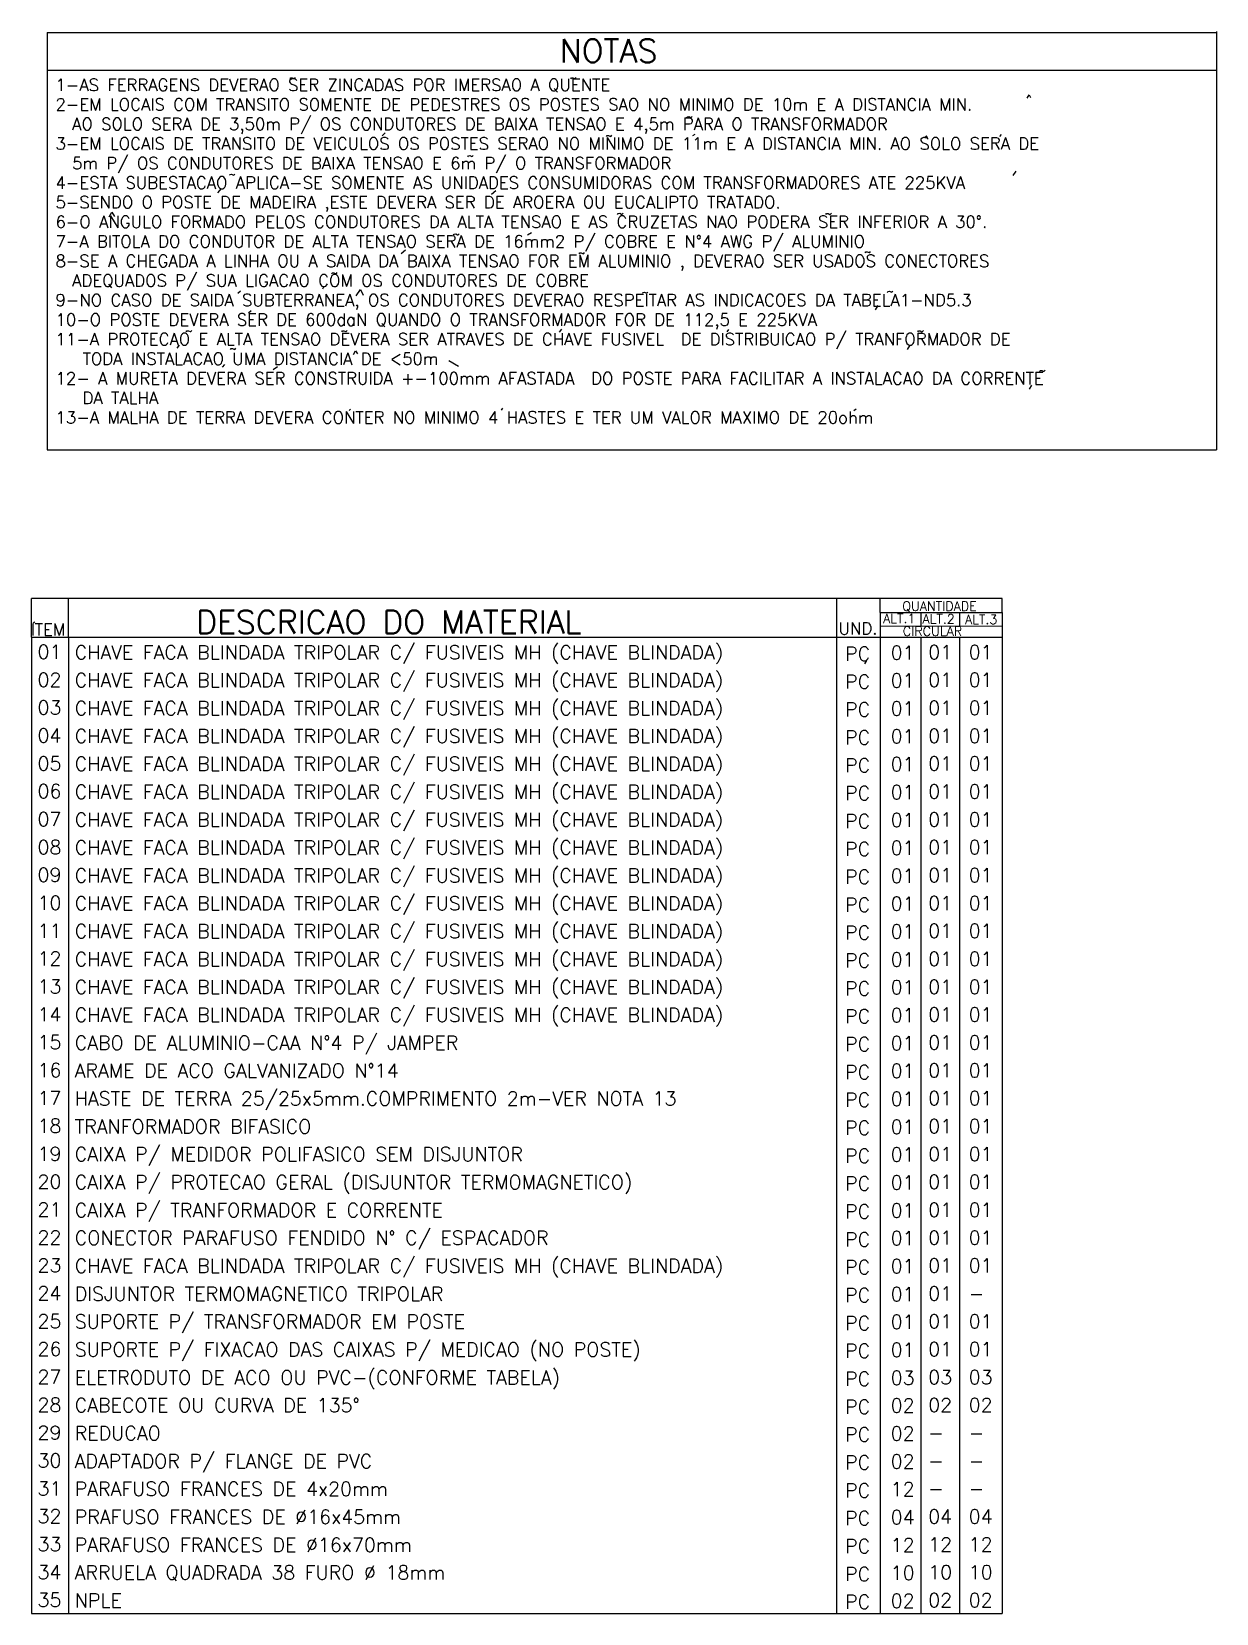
# Model space of a CAD drawing. Extents: x 0 to 422, y 0 to 49.
# Drawn here: x 0.5394 to 0.7943, y 0.1619 to 0.5023 of the extents above; entities that cross this region are included whole.
import ezdxf

# ---------------------------------------------------------------- set-up
doc = ezdxf.new("R2010")
doc.units = 0
doc.header["$LTSCALE"] = 100
doc.header["$MEASUREMENT"] = 0
doc.layers.get('0').update_dxf_attribs({"linetype": 'CONTINUOUS'})
doc.styles.add('ROMANS', font='ROMANS.shx', dxfattribs={"height": 250})

msp = doc.modelspace()

# ---------------------------------------------------------------- linework, layer by layer
for p, q in [((0.54269, 0.50206), (0.54269, 0.4123)), ((0.54269, 0.50206), (0.79426, 0.50206)), ((0.79426, 0.50227), (0.79426, 0.42604)), ((0.54269, 0.494), (0.79426, 0.494)), ((0.59496, 0.49213), (0.59511, 0.49231)), ((0.59511, 0.49231), (0.59542, 0.49236)), ((0.59542, 0.49236), (0.59584, 0.49216)), ((0.59584, 0.49216), (0.59597, 0.49221)), ((0.59597, 0.49221), (0.59615, 0.49239)), ((0.65536, 0.49213), (0.65552, 0.49231)), ((0.65552, 0.49231), (0.65583, 0.49236)), ((0.65583, 0.49236), (0.65624, 0.49216)), ((0.65624, 0.49216), (0.65637, 0.49221)), ((0.65637, 0.49221), (0.65655, 0.49239)), ((0.75358, 0.48794), (0.75397, 0.48866)), ((0.75397, 0.48866), (0.75425, 0.48809)), ((0.68029, 0.48378), (0.68044, 0.48396)), ((0.68044, 0.48396), (0.68075, 0.48401)), ((0.68075, 0.48401), (0.68117, 0.48381)), ((0.68117, 0.48381), (0.6813, 0.48386)), ((0.6813, 0.48386), (0.68148, 0.48404)), ((0.61476, 0.47985), (0.61542, 0.48051)), ((0.66304, 0.47972), (0.66319, 0.4799)), ((0.66319, 0.4799), (0.6635, 0.47995)), ((0.6635, 0.47995), (0.66392, 0.47974)), ((0.66404, 0.4798), (0.66423, 0.47998)), ((0.68165, 0.47991), (0.68211, 0.4802)), ((0.74767, 0.47974), (0.74805, 0.48013)), ((0.66392, 0.47974), (0.66404, 0.4798)), ((0.7319, 0.47982), (0.73146, 0.47937)), ((0.73214, 0.47935), (0.7319, 0.47982)), ((0.6332, 0.47537), (0.63336, 0.47555)), ((0.63336, 0.47555), (0.63367, 0.4756)), ((0.63367, 0.4756), (0.63408, 0.4754)), ((0.63408, 0.4754), (0.63421, 0.47545)), ((0.63421, 0.47545), (0.63439, 0.47563)), ((0.58191, 0.47137), (0.58206, 0.47155)), ((0.58206, 0.47155), (0.58237, 0.4716)), ((0.58237, 0.4716), (0.58278, 0.47139)), ((0.58278, 0.47139), (0.58291, 0.47144)), ((0.58291, 0.47144), (0.58309, 0.47162)), ((0.75051, 0.47135), (0.75117, 0.47226)), ((0.58016, 0.46855), (0.57933, 0.46759)), ((0.63834, 0.46727), (0.63926, 0.46807)), ((0.55604, 0.46242), (0.55664, 0.4634)), ((0.55664, 0.4634), (0.55716, 0.46248)), ((0.66542, 0.46295), (0.66558, 0.46313)), ((0.66558, 0.46313), (0.66589, 0.46319)), ((0.66589, 0.46319), (0.6663, 0.46298)), ((0.6663, 0.46298), (0.66643, 0.46303)), ((0.66643, 0.46303), (0.66661, 0.46321)), ((0.71024, 0.46293), (0.7104, 0.46311)), ((0.7104, 0.46311), (0.71071, 0.46316)), ((0.71071, 0.46316), (0.71112, 0.46295)), ((0.71112, 0.46295), (0.71125, 0.463)), ((0.71125, 0.463), (0.71143, 0.46318)), ((0.63014, 0.4585), (0.63029, 0.45868)), ((0.63029, 0.45868), (0.6306, 0.45874)), ((0.6306, 0.45874), (0.63101, 0.45853)), ((0.63101, 0.45853), (0.63114, 0.45858)), ((0.63114, 0.45858), (0.63132, 0.45876)), ((0.64602, 0.45854), (0.64694, 0.45907)), ((0.61887, 0.45457), (0.61979, 0.45536)), ((0.65714, 0.45447), (0.65729, 0.45465)), ((0.65729, 0.45465), (0.6576, 0.4547)), ((0.6576, 0.4547), (0.65801, 0.45449)), ((0.65801, 0.45449), (0.65814, 0.45454)), ((0.65814, 0.45454), (0.65832, 0.45472)), ((0.71869, 0.4547), (0.71884, 0.45488)), ((0.71884, 0.45488), (0.71915, 0.45493)), ((0.71915, 0.45493), (0.71957, 0.45472)), ((0.71957, 0.45472), (0.7197, 0.45478)), ((0.7197, 0.45478), (0.71988, 0.45496)), ((0.60391, 0.45017), (0.60407, 0.45035)), ((0.60407, 0.45035), (0.60438, 0.4504)), ((0.60438, 0.4504), (0.60479, 0.45019)), ((0.60479, 0.45019), (0.60492, 0.45024)), ((0.60492, 0.45024), (0.6051, 0.45042)), ((0.58371, 0.44598), (0.58431, 0.4465)), ((0.60221, 0.44743), (0.60193, 0.44684)), ((0.6092, 0.44543), (0.61013, 0.44676)), ((0.61013, 0.44676), (0.61066, 0.44557)), ((0.67076, 0.44597), (0.67091, 0.44615)), ((0.67091, 0.44615), (0.67122, 0.4462)), ((0.67122, 0.4462), (0.67163, 0.44599)), ((0.67163, 0.44599), (0.67176, 0.44604)), ((0.67176, 0.44604), (0.67194, 0.44623)), ((0.72346, 0.44618), (0.72362, 0.44636)), ((0.72362, 0.44636), (0.72393, 0.44641)), ((0.72393, 0.44641), (0.72434, 0.4462)), ((0.72434, 0.4462), (0.72447, 0.44626)), ((0.72447, 0.44626), (0.72465, 0.44644)), ((0.7214, 0.44333), (0.72088, 0.44244)), ((0.586, 0.44175), (0.5866, 0.44227)), ((0.57262, 0.4377), (0.57277, 0.43788)), ((0.57277, 0.43788), (0.57308, 0.43793)), ((0.57308, 0.43793), (0.57349, 0.43773)), ((0.57349, 0.43773), (0.57362, 0.43778)), ((0.57362, 0.43778), (0.5738, 0.43796)), ((0.60607, 0.4377), (0.60622, 0.43788)), ((0.60622, 0.43788), (0.60653, 0.43793)), ((0.60653, 0.43793), (0.60694, 0.43773)), ((0.60694, 0.43773), (0.60707, 0.43778)), ((0.60707, 0.43778), (0.60725, 0.43796)), ((0.65297, 0.4376), (0.65341, 0.43827)), ((0.68904, 0.43769), (0.68936, 0.43815)), ((0.73004, 0.43768), (0.73019, 0.43787)), ((0.73019, 0.43787), (0.7305, 0.43792)), ((0.7305, 0.43792), (0.73092, 0.43771)), ((0.73092, 0.43771), (0.73105, 0.43776)), ((0.73105, 0.43776), (0.73123, 0.43794)), ((0.57108, 0.43478), (0.57057, 0.43414)), ((0.58213, 0.43389), (0.58228, 0.43407)), ((0.58228, 0.43407), (0.58259, 0.43412)), ((0.58259, 0.43412), (0.58301, 0.43391)), ((0.58301, 0.43391), (0.58314, 0.43397)), ((0.58314, 0.43397), (0.58332, 0.43415)), ((0.60861, 0.43283), (0.60903, 0.4336)), ((0.60903, 0.4336), (0.60945, 0.43295)), ((0.72829, 0.43478), (0.72777, 0.43388)), ((0.58087, 0.43069), (0.58036, 0.43005)), ((0.59136, 0.42957), (0.59225, 0.43024)), ((0.62913, 0.43149), (0.6312, 0.43033)), ((0.75623, 0.42914), (0.75639, 0.42933)), ((0.75639, 0.42933), (0.7567, 0.42938)), ((0.7567, 0.42938), (0.75711, 0.42917)), ((0.75711, 0.42917), (0.75724, 0.42922)), ((0.75724, 0.42922), (0.75742, 0.4294)), ((0.75448, 0.42624), (0.75396, 0.42534)), ((0.79426, 0.42604), (0.79426, 0.4123)), ((0.60765, 0.42073), (0.60799, 0.42104)), ((0.64044, 0.42082), (0.64076, 0.42127)), ((0.71627, 0.42075), (0.71674, 0.42112)), ((0.54269, 0.4123), (0.79426, 0.4123)), ((0.53936, 0.37197), (0.53936, 0.38029)), ((0.74821, 0.38029), (0.53936, 0.38029)), ((0.5473, 0.37199), (0.5473, 0.38029)), ((0.71251, 0.38029), (0.71251, 0.1641)), ((0.72196, 0.37732), (0.72196, 0.38029)), ((0.74821, 0.37732), (0.74821, 0.38029)), ((0.5397, 0.37509), (0.54003, 0.37532)), ((0.72196, 0.37732), (0.72196, 0.17339)), ((0.72196, 0.37732), (0.74821, 0.37732)), ((0.72199, 0.37434), (0.74821, 0.37446)), ((0.73067, 0.37732), (0.73067, 0.37438)), ((0.73899, 0.37732), (0.73899, 0.37442)), ((0.74821, 0.37732), (0.74821, 0.17339)), ((0.53936, 0.37197), (0.74821, 0.37197)), ((0.53936, 0.37197), (0.53936, 0.16195)), ((0.54726, 0.37197), (0.54726, 0.16195)), ((0.73067, 0.37197), (0.73067, 0.17339)), ((0.73899, 0.37197), (0.73899, 0.17339)), ((0.71896, 0.367), (0.71859, 0.36627)), ((0.72196, 0.17339), (0.72196, 0.16195)), ((0.73067, 0.17339), (0.73067, 0.16195)), ((0.73899, 0.17339), (0.73899, 0.16195)), ((0.74821, 0.17339), (0.74821, 0.16195)), ((0.71251, 0.1641), (0.71251, 0.16195)), ((0.53936, 0.16195), (0.74821, 0.16195))]:
    msp.add_line(p, q)

# ---------------------------------------------------------------- texts
at = {"style": 'ROMANS'}
for s, height, p in [('NOTAS', 0.005, (0.653, 0.49566)), ('1-AS FERRAGENS DEVERAO SER ZINCADAS POR IMERSAO A QUENTE', 0.0026, (0.54451, 0.48952)), ('2-EM LOCAIS COM TRANSITO SOMENTE DE PEDESTRES OS POSTES SAO NO MINIMO DE 10m E A DISTANCIA MIN.', 0.0026, (0.54451, 0.48531)), ('  AO SOLO SERA DE 3,50m P/ OS CONDUTORES DE BAIXA TENSAO E 4,5m PARA O TRANSFORMADOR', 0.0026, (0.54451, 0.4811)), ('3-EM LOCAIS DE TRANSITO DE VEICULOS OS POSTES SERAO NO MINIMO DE 11m E A DISTANCIA MIN. AO SOLO SERA DE', 0.0026, (0.54451, 0.47689)), ('  5m P/ OS CONDUTORES DE BAIXA TENSAO E 6m P/ O TRANSFORMADOR', 0.0026, (0.54451, 0.47268)), ('4-ESTA SUBESTACAO APLICA-SE SOMENTE AS UNIDADES CONSUMIDORAS COM TRANSFORMADORES ATE 225KVA', 0.0026, (0.54451, 0.46847)), ('5-SENDO O POSTE DE MADEIRA ,ESTE DEVERA SER DE AROERA OU EUCALIPTO TRATADO.', 0.0026, (0.54451, 0.46426)), ('6-O ANGULO FORMADO PELOS CONDUTORES DA ALTA TENSAO E AS CRUZETAS NAO PODERA SER INFERIOR A 30%%d.', 0.0026, (0.54451, 0.46005)), ('7-A BITOLA DO CONDUTOR DE ALTA TENSAO SERA DE 16mm2 P/ COBRE E N%%d4 AWG P/ ALUMINIO', 0.0026, (0.54451, 0.45584)), ('8-SE A CHEGADA A LINHA OU A SAIDA DA BAIXA TENSAO FOR EM ALUMINIO , DEVERAO SER USADOS CONECTORES', 0.0026, (0.54451, 0.45163)), ('  ADEQUADOS P/ SUA LIGACAO COM OS CONDUTORES DE COBRE', 0.0026, (0.54451, 0.44742)), ('9-NO CASO DE SAIDA SUBTERRANEA, OS CONDUTORES DEVERAO RESPEITAR AS INDICACOES DA TABELA1-ND5.3', 0.0026, (0.54451, 0.44321)), ('10-O POSTE DEVERA SER DE 600daN QUANDO O TRANSFORMADOR FOR DE 112,5 E 225KVA', 0.0026, (0.54451, 0.439)), ('11-A PROTECAO E ALTA TENSAO DEVERA SER ATRAVES DE CHAVE FUSIVEL  DE DISTRIBUICAO P/ TRANFORMADOR DE', 0.0026, (0.54451, 0.4348)), ('   TODA INSTALACAO UMA DISTANCIA DE <50m', 0.0026, (0.54451, 0.43059)), ('12- A MURETA DEVERA SER CONSTRUIDA +-100mm AFASTADA  DO POSTE PARA FACILITAR A INSTALACAO DA CORRENTE', 0.0026, (0.54451, 0.42638)), ('   DA TALHA', 0.0026, (0.54451, 0.42217)), ('13-A MALHA DE TERRA DEVERA CONTER NO MINIMO 4 HASTES E TER UM VALOR MAXIMO DE 20ohm', 0.0026, (0.54451, 0.41796)), ('QUANTIDADE', 0.002, (0.72668, 0.37766)), ('ITEM', 0.0026, (0.53914, 0.37231)), ('DESCRICAO DO MATERIAL', 0.005, (0.57476, 0.37274)), ('UND.', 0.0026, (0.71298, 0.37257)), ('ALT.1', 0.002, (0.72256, 0.37503)), ('ALT.2', 0.002, (0.73103, 0.37492)), ('ALT.3', 0.002, (0.74019, 0.3748)), ('CIRCULAR', 0.002, (0.72679, 0.37228)), ('01', 0.003, (0.54063, 0.36733)), ('CHAVE FACA BLINDADA TRIPOLAR C/ FUSIVEIS MH (CHAVE BLINDADA)', 0.003, (0.54863, 0.36722)), ('PC', 0.003, (0.71438, 0.36691)), ('01', 0.003, (0.7242, 0.36715)), ('01', 0.003, (0.73227, 0.36728)), ('01', 0.003, (0.74098, 0.36728)), ('02', 0.003, (0.54063, 0.36133)), ('CHAVE FACA BLINDADA TRIPOLAR C/ FUSIVEIS MH (CHAVE BLINDADA)', 0.003, (0.54863, 0.36122)), ('01', 0.003, (0.73227, 0.36128)), ('01', 0.003, (0.74098, 0.36128)), ('PC', 0.003, (0.71438, 0.36091)), ('01', 0.003, (0.7242, 0.36115)), ('03', 0.003, (0.54063, 0.35533)), ('CHAVE FACA BLINDADA TRIPOLAR C/ FUSIVEIS MH (CHAVE BLINDADA)', 0.003, (0.54863, 0.35522)), ('PC', 0.003, (0.71438, 0.35491)), ('01', 0.003, (0.7242, 0.35515)), ('01', 0.003, (0.73227, 0.35528)), ('01', 0.003, (0.74098, 0.35528)), ('04', 0.003, (0.54063, 0.34933)), ('CHAVE FACA BLINDADA TRIPOLAR C/ FUSIVEIS MH (CHAVE BLINDADA)', 0.003, (0.54863, 0.34922)), ('PC', 0.003, (0.71438, 0.34891)), ('01', 0.003, (0.7242, 0.34915)), ('01', 0.003, (0.73227, 0.34928)), ('01', 0.003, (0.74098, 0.34928)), ('05', 0.003, (0.54063, 0.34333)), ('CHAVE FACA BLINDADA TRIPOLAR C/ FUSIVEIS MH (CHAVE BLINDADA)', 0.003, (0.54863, 0.34322)), ('PC', 0.003, (0.71438, 0.34291)), ('01', 0.003, (0.7242, 0.34315)), ('01', 0.003, (0.73227, 0.34328)), ('01', 0.003, (0.74098, 0.34328)), ('CHAVE FACA BLINDADA TRIPOLAR C/ FUSIVEIS MH (CHAVE BLINDADA)', 0.003, (0.54863, 0.33722)), ('06', 0.003, (0.54063, 0.33733)), ('PC', 0.003, (0.71438, 0.33691)), ('01', 0.003, (0.7242, 0.33715)), ('01', 0.003, (0.73227, 0.33728)), ('01', 0.003, (0.74098, 0.33728)), ('07', 0.003, (0.54063, 0.33133)), ('CHAVE FACA BLINDADA TRIPOLAR C/ FUSIVEIS MH (CHAVE BLINDADA)', 0.003, (0.54863, 0.33122)), ('PC', 0.003, (0.71438, 0.33091)), ('01', 0.003, (0.7242, 0.33115)), ('01', 0.003, (0.73227, 0.33128)), ('01', 0.003, (0.74098, 0.33128)), ('08', 0.003, (0.54063, 0.32533)), ('CHAVE FACA BLINDADA TRIPOLAR C/ FUSIVEIS MH (CHAVE BLINDADA)', 0.003, (0.54863, 0.32522)), ('PC', 0.003, (0.71438, 0.32491)), ('01', 0.003, (0.7242, 0.32515)), ('01', 0.003, (0.73227, 0.32528)), ('01', 0.003, (0.74098, 0.32528)), ('09', 0.003, (0.54063, 0.31933)), ('CHAVE FACA BLINDADA TRIPOLAR C/ FUSIVEIS MH (CHAVE BLINDADA)', 0.003, (0.54863, 0.31922)), ('PC', 0.003, (0.71438, 0.31891)), ('01', 0.003, (0.7242, 0.31915)), ('01', 0.003, (0.73227, 0.31928)), ('01', 0.003, (0.74098, 0.31928)), ('CHAVE FACA BLINDADA TRIPOLAR C/ FUSIVEIS MH (CHAVE BLINDADA)', 0.003, (0.54863, 0.31322)), ('10', 0.003, (0.54063, 0.31333)), ('PC', 0.003, (0.71438, 0.31291)), ('01', 0.003, (0.7242, 0.31315)), ('01', 0.003, (0.73227, 0.31328)), ('01', 0.003, (0.74098, 0.31328)), ('11', 0.003, (0.54063, 0.30733)), ('CHAVE FACA BLINDADA TRIPOLAR C/ FUSIVEIS MH (CHAVE BLINDADA)', 0.003, (0.54863, 0.30722)), ('PC', 0.003, (0.71438, 0.30691)), ('01', 0.003, (0.7242, 0.30715)), ('01', 0.003, (0.73227, 0.30728)), ('01', 0.003, (0.74098, 0.30728)), ('12', 0.003, (0.54063, 0.30133)), ('CHAVE FACA BLINDADA TRIPOLAR C/ FUSIVEIS MH (CHAVE BLINDADA)', 0.003, (0.54863, 0.30122)), ('PC', 0.003, (0.71438, 0.30091)), ('01', 0.003, (0.7242, 0.30115)), ('01', 0.003, (0.73227, 0.30128)), ('01', 0.003, (0.74098, 0.30128)), ('13', 0.003, (0.54063, 0.29533)), ('CHAVE FACA BLINDADA TRIPOLAR C/ FUSIVEIS MH (CHAVE BLINDADA)', 0.003, (0.54863, 0.29522)), ('PC', 0.003, (0.71438, 0.29491)), ('01', 0.003, (0.7242, 0.29515)), ('01', 0.003, (0.73227, 0.29528)), ('01', 0.003, (0.74098, 0.29528)), ('CHAVE FACA BLINDADA TRIPOLAR C/ FUSIVEIS MH (CHAVE BLINDADA)', 0.003, (0.54863, 0.28922)), ('14', 0.003, (0.54063, 0.28933)), ('PC', 0.003, (0.71438, 0.28891)), ('01', 0.003, (0.7242, 0.28915)), ('01', 0.003, (0.73227, 0.28928)), ('01', 0.003, (0.74098, 0.28928)), ('15', 0.003, (0.54063, 0.28333)), ('CABO DE ALUMINIO-CAA N%%d4 P/ JAMPER', 0.003, (0.54863, 0.28322)), ('PC', 0.003, (0.71438, 0.28291)), ('01', 0.003, (0.7242, 0.28315)), ('01', 0.003, (0.73227, 0.28328)), ('01', 0.003, (0.74098, 0.28328)), ('16', 0.003, (0.54063, 0.27733)), ('ARAME DE ACO GALVANIZADO N%%d14', 0.003, (0.54863, 0.27722)), ('PC', 0.003, (0.71438, 0.27691)), ('01', 0.003, (0.7242, 0.27715)), ('01', 0.003, (0.73227, 0.27728)), ('01', 0.003, (0.74098, 0.27728)), ('17', 0.003, (0.54063, 0.27133)), ('HASTE DE TERRA 25/25x5mm.COMPRIMENTO 2m-VER NOTA 13', 0.003, (0.54863, 0.27122)), ('PC', 0.003, (0.71438, 0.27091)), ('01', 0.003, (0.7242, 0.27115)), ('01', 0.003, (0.73227, 0.27128)), ('01', 0.003, (0.74098, 0.27128)), ('18', 0.003, (0.54063, 0.26533)), ('TRANFORMADOR BIFASICO', 0.003, (0.54863, 0.26522)), ('PC', 0.003, (0.71438, 0.26491)), ('01', 0.003, (0.7242, 0.26515)), ('01', 0.003, (0.73227, 0.26528)), ('01', 0.003, (0.74098, 0.26528)), ('19', 0.003, (0.54063, 0.25933)), ('CAIXA P/ MEDIDOR POLIFASICO SEM DISJUNTOR', 0.003, (0.54863, 0.25922)), ('01', 0.003, (0.7242, 0.25915)), ('01', 0.003, (0.73227, 0.25928)), ('01', 0.003, (0.74098, 0.25928)), ('PC', 0.003, (0.71438, 0.25891)), ('20', 0.003, (0.54063, 0.25333)), ('CAIXA P/ PROTECAO GERAL (DISJUNTOR TERMOMAGNETICO)', 0.003, (0.54863, 0.25322)), ('PC', 0.003, (0.71438, 0.25291)), ('01', 0.003, (0.7242, 0.25315)), ('01', 0.003, (0.73227, 0.25328)), ('01', 0.003, (0.74098, 0.25328)), ('21', 0.003, (0.54063, 0.24733)), ('CAIXA P/ TRANFORMADOR E CORRENTE', 0.003, (0.54863, 0.24722)), ('PC', 0.003, (0.71438, 0.24691)), ('01', 0.003, (0.7242, 0.24715)), ('01', 0.003, (0.73227, 0.24728)), ('01', 0.003, (0.74098, 0.24728)), ('22', 0.003, (0.54063, 0.24133)), ('CONECTOR PARAFUSO FENDIDO N%%d C/ ESPACADOR', 0.003, (0.54863, 0.24122)), ('PC', 0.003, (0.71438, 0.24091)), ('01', 0.003, (0.7242, 0.24115)), ('01', 0.003, (0.73227, 0.24128)), ('01', 0.003, (0.74098, 0.24128)), ('23', 0.003, (0.54063, 0.23533)), ('CHAVE FACA BLINDADA TRIPOLAR C/ FUSIVEIS MH (CHAVE BLINDADA)', 0.003, (0.54863, 0.23522)), ('01', 0.003, (0.73227, 0.23528)), ('01', 0.003, (0.74098, 0.23528)), ('PC', 0.003, (0.71438, 0.23491)), ('01', 0.003, (0.7242, 0.23515)), ('24', 0.003, (0.54063, 0.22933)), ('DISJUNTOR TERMOMAGNETICO TRIPOLAR', 0.003, (0.54863, 0.22922)), ('PC', 0.003, (0.71438, 0.22891)), ('01', 0.003, (0.7242, 0.22915)), ('01', 0.003, (0.73227, 0.22928)), ('-', 0.003, (0.74098, 0.22928)), ('25', 0.003, (0.54063, 0.22333)), ('SUPORTE P/ TRANSFORMADOR EM POSTE ', 0.003, (0.54863, 0.22322)), ('PC', 0.003, (0.71438, 0.22291)), ('01', 0.003, (0.7242, 0.22315)), ('01', 0.003, (0.73227, 0.22328)), ('01', 0.003, (0.74098, 0.22328)), ('26', 0.003, (0.54063, 0.21733)), ('SUPORTE P/ FIXACAO DAS CAIXAS P/ MEDICAO (NO POSTE)', 0.003, (0.54863, 0.21722)), ('PC', 0.003, (0.71438, 0.21691)), ('01', 0.003, (0.7242, 0.21715)), ('01', 0.003, (0.73227, 0.21728)), ('01', 0.003, (0.74098, 0.21728)), ('ELETRODUTO DE ACO OU PVC-(CONFORME TABELA)', 0.003, (0.54863, 0.21122)), ('27', 0.003, (0.54063, 0.21133)), ('PC', 0.003, (0.71438, 0.21091)), ('03', 0.003, (0.7242, 0.21115)), ('03', 0.003, (0.73227, 0.21128)), ('03', 0.003, (0.74098, 0.21128)), ('28', 0.003, (0.54063, 0.20533)), ('CABECOTE OU CURVA DE 135%%D', 0.003, (0.54863, 0.20522)), ('PC', 0.003, (0.71438, 0.20491)), ('02', 0.003, (0.7242, 0.20515)), ('02', 0.003, (0.73227, 0.20528)), ('02', 0.003, (0.74098, 0.20528)), ('29', 0.003, (0.54063, 0.19933)), ('REDUCAO', 0.003, (0.54863, 0.19922)), ('PC', 0.003, (0.71438, 0.19891)), ('02', 0.003, (0.7242, 0.19915)), ('-', 0.003, (0.73227, 0.19928)), ('-', 0.003, (0.74098, 0.19928)), ('30', 0.003, (0.54063, 0.19333)), ('ADAPTADOR P/ FLANGE DE PVC', 0.003, (0.54863, 0.19322)), ('PC', 0.003, (0.71438, 0.19291)), ('02', 0.003, (0.7242, 0.19315)), ('-', 0.003, (0.73227, 0.19328)), ('-', 0.003, (0.74098, 0.19328)), ('31', 0.003, (0.54063, 0.18733)), ('PARAFUSO FRANCES DE 4x20mm', 0.003, (0.54863, 0.18722)), ('PC', 0.003, (0.71438, 0.18691)), ('12', 0.003, (0.7242, 0.18715)), ('-', 0.003, (0.73227, 0.18728)), ('-', 0.003, (0.74098, 0.18728)), ('32', 0.003, (0.54063, 0.18133)), ('PRAFUSO FRANCES DE %%c16x45mm', 0.003, (0.54863, 0.18122)), ('PC', 0.003, (0.71438, 0.18091)), ('04', 0.003, (0.7242, 0.18115)), ('04', 0.003, (0.73227, 0.18128)), ('04', 0.003, (0.74098, 0.18128)), ('33', 0.003, (0.54063, 0.17533)), ('PARAFUSO FRANCES DE %%c16x70mm', 0.003, (0.54863, 0.17522)), ('PC', 0.003, (0.71438, 0.17491)), ('12', 0.003, (0.7242, 0.17515)), ('12', 0.003, (0.73227, 0.17528)), ('12', 0.003, (0.74098, 0.17528)), ('34', 0.003, (0.54063, 0.16933)), ('ARRUELA QUADRADA 38 FURO %%c 18mm', 0.003, (0.54863, 0.16922)), ('PC', 0.003, (0.71438, 0.16891)), ('10', 0.003, (0.7242, 0.16915)), ('10', 0.003, (0.73227, 0.16928)), ('10', 0.003, (0.74098, 0.16928)), ('35', 0.003, (0.54063, 0.16333)), ('NPLE', 0.003, (0.54863, 0.16322)), ('PC', 0.003, (0.71438, 0.16291)), ('02', 0.003, (0.7242, 0.16315)), ('02', 0.003, (0.73227, 0.16328)), ('02', 0.003, (0.74098, 0.16328))]:
    msp.add_text(s, height=height, dxfattribs=at).set_placement(p)

doc.saveas('drawing.dxf')
